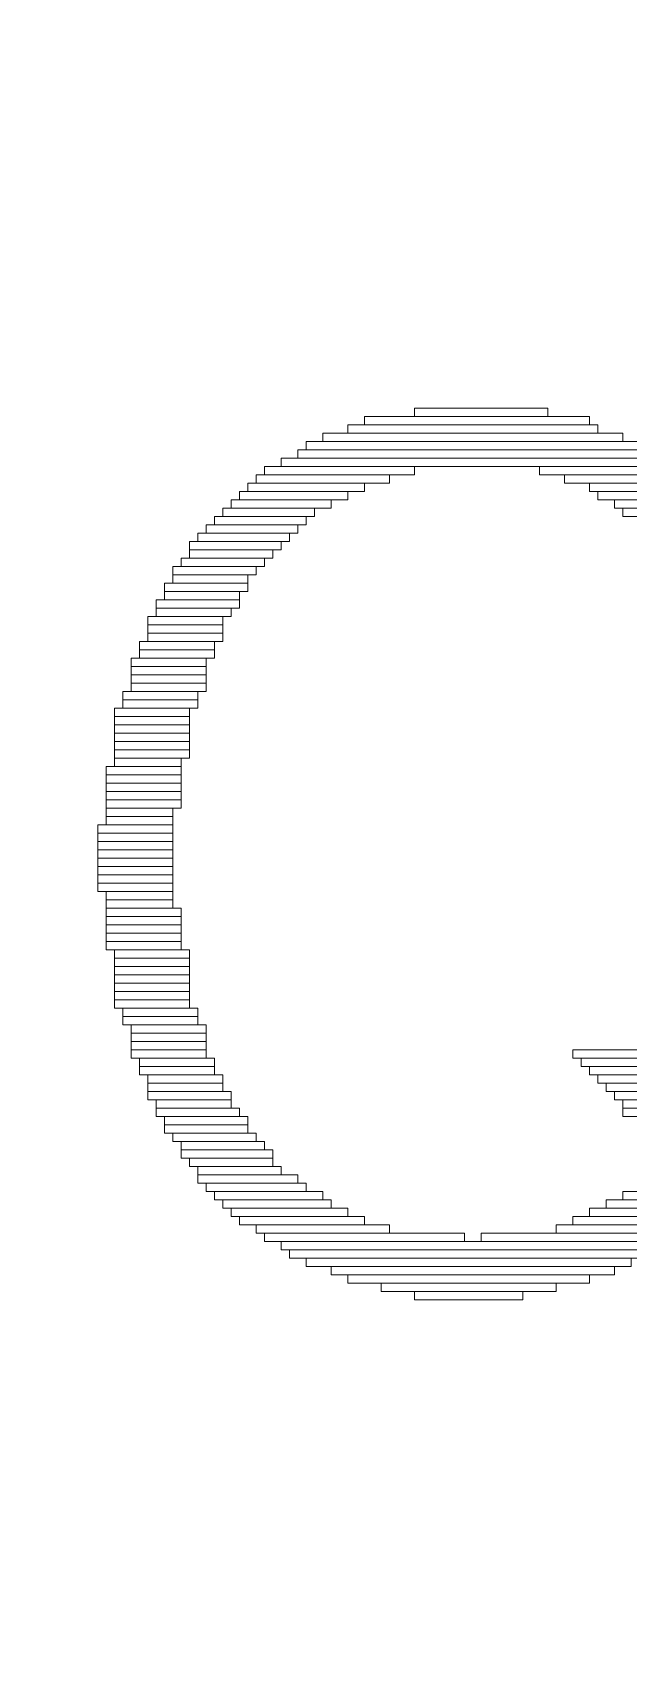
# Model space of a CAD drawing. Header units: millimetres. Extents: x -86 to 67, y -55 to 52.
# Drawn here: x -7.4 to -3.77, y -38.46 to -28.54 of the extents above; entities that cross this region are included whole.
import ezdxf

# ---------------------------------------------------------------- set-up
doc = ezdxf.new("R2010")
doc.units = ezdxf.units.MM
doc.header["$MEASUREMENT"] = 0
doc.layers.add('BG_OUTLINE', color=7, linetype='Continuous')
doc.layers.add('MA_PEN3', color=7, linetype='Continuous')

msp = doc.modelspace()

# ---------------------------------------------------------------- linework, layer by layer
at = {"layer": 'BG_OUTLINE', "color": 3, "lineweight": 9}
msp.add_open_spline([(-60.0926, 34.7331), (-60.0926, 34.7331), (63.7724, 34.7331), (63.7724, 34.7331), (63.7724, 34.7331), (64.585, 34.7336), (65.3646, 34.4113), (65.9396, 33.837), (65.9396, 33.837), (66.5146, 33.2627), (66.8379, 32.4797), (66.8384, 31.667), (66.8384, 31.667), (66.8384, 31.667), (66.8412, -52.28), (66.8412, -52.28), (66.8412, -52.28), (66.8412, -52.28), (66.8384, -52.1933), (66.8384, -52.1933), (66.8384, -52.1933), (66.8389, -53.006), (66.5166, -53.7856), (65.9424, -54.3606), (65.9424, -54.3606), (65.3681, -54.9356), (64.585, -55.2589), (63.7724, -55.2594), (63.7724, -55.2594), (63.7724, -55.2594), (-60.1869, -55.2594), (-60.1869, -55.2594), (-60.1869, -55.2594), (-60.1869, -55.2594), (-60.0853, -55.2518), (-60.0853, -55.2518), (-60.0853, -55.2518), (-60.8979, -55.2523), (-61.6775, -54.9299), (-62.2525, -54.3557), (-62.2525, -54.3557), (-62.8275, -53.7814), (-63.1508, -52.9984), (-63.1513, -52.1857), (-63.1513, -52.1857), (-63.1513, -52.1857), (-63.1587, 31.667), (-63.1587, 31.667), (-63.1587, 31.667), (-63.1592, 32.4797), (-62.8369, 33.2593), (-62.2626, 33.8343), (-62.2626, 33.8343), (-61.6883, 34.4093), (-60.9053, 34.7326), (-60.0926, 34.7331)], degree=3, knots=[0, 0, 0, 0, 0.071429, 0.071429, 0.071429, 0.071429, 0.142857, 0.142857, 0.142857, 0.142857, 0.214286, 0.214286, 0.214286, 0.214286, 0.285714, 0.285714, 0.285714, 0.285714, 0.357143, 0.357143, 0.357143, 0.357143, 0.428571, 0.428571, 0.428571, 0.428571, 0.5, 0.5, 0.5, 0.5, 0.571429, 0.571429, 0.571429, 0.571429, 0.642857, 0.642857, 0.642857, 0.642857, 0.714286, 0.714286, 0.714286, 0.714286, 0.785714, 0.785714, 0.785714, 0.785714, 0.857143, 0.857143, 0.857143, 0.857143, 0.928571, 0.928571, 0.928571, 0.928571, 1, 1, 1, 1], dxfattribs=at)
at = {"layer": 'MA_PEN3', "color": 5, "lineweight": 9}
for points in [[(-5.074, -30.8805), (-5.074, -30.8805), (-5.074, -30.8297), (-5.074, -30.8297), (-5.074, -30.8297), (-5.074, -30.8297), (-4.2612, -30.8297), (-4.2612, -30.8297), (-4.2612, -30.8297), (-4.2612, -30.8297), (-4.2612, -30.8805), (-4.2612, -30.8805), (-4.2612, -30.8805), (-4.2612, -30.8805), (-5.074, -30.8805), (-5.074, -30.8805)], [(-5.4804, -30.9821), (-5.4804, -30.9821), (-5.4804, -30.9313), (-5.4804, -30.9313), (-5.4804, -30.9313), (-5.4804, -30.9313), (-3.9564, -30.9313), (-3.9564, -30.9313), (-3.9564, -30.9313), (-3.9564, -30.9313), (-3.9564, -30.9821), (-3.9564, -30.9821), (-3.9564, -30.9821), (-3.9564, -30.9821), (-5.4804, -30.9821), (-5.4804, -30.9821)], [(-5.3788, -30.9313), (-5.3788, -30.9313), (-5.3788, -30.8805), (-5.3788, -30.8805), (-5.3788, -30.8805), (-5.3788, -30.8805), (-4.0072, -30.8805), (-4.0072, -30.8805), (-4.0072, -30.8805), (-4.0072, -30.8805), (-4.0072, -30.9313), (-4.0072, -30.9313), (-4.0072, -30.9313), (-4.0072, -30.9313), (-5.3788, -30.9313), (-5.3788, -30.9313)], [(-5.7344, -31.0837), (-5.7344, -31.0837), (-5.7344, -31.0329), (-5.7344, -31.0329), (-5.7344, -31.0329), (-5.7344, -31.0329), (-3.7024, -31.0329), (-3.7024, -31.0329), (-3.7024, -31.0329), (-3.7024, -31.0329), (-3.7024, -31.0837), (-3.7024, -31.0837), (-3.7024, -31.0837), (-3.7024, -31.0837), (-5.7344, -31.0837), (-5.7344, -31.0837)], [(-5.6328, -31.0329), (-5.6328, -31.0329), (-5.6328, -30.9821), (-5.6328, -30.9821), (-5.6328, -30.9821), (-5.6328, -30.9821), (-3.804, -30.9821), (-3.804, -30.9821), (-3.804, -30.9821), (-3.804, -30.9821), (-3.804, -31.0329), (-3.804, -31.0329), (-3.804, -31.0329), (-3.804, -31.0329), (-5.6328, -31.0329), (-5.6328, -31.0329)], [(-5.8868, -31.1853), (-5.8868, -31.1853), (-5.8868, -31.1345), (-5.8868, -31.1345), (-5.8868, -31.1345), (-5.8868, -31.1345), (-3.55, -31.1345), (-3.55, -31.1345), (-3.55, -31.1345), (-3.55, -31.1345), (-3.55, -31.1853), (-3.55, -31.1853), (-3.55, -31.1853), (-3.55, -31.1853), (-5.8868, -31.1853), (-5.8868, -31.1853)], [(-5.7852, -31.1345), (-5.7852, -31.1345), (-5.7852, -31.0837), (-5.7852, -31.0837), (-5.7852, -31.0837), (-5.7852, -31.0837), (-3.6008, -31.0837), (-3.6008, -31.0837), (-3.6008, -31.0837), (-3.6008, -31.0837), (-3.6008, -31.1345), (-3.6008, -31.1345), (-3.6008, -31.1345), (-3.6008, -31.1345), (-5.7852, -31.1345), (-5.7852, -31.1345)], [(-6.0392, -31.2869), (-6.0392, -31.2869), (-6.0392, -31.2361), (-6.0392, -31.2361), (-6.0392, -31.2361), (-6.0392, -31.2361), (-5.2264, -31.2361), (-5.2264, -31.2361), (-5.2264, -31.2361), (-5.2264, -31.2361), (-5.2264, -31.2869), (-5.2264, -31.2869), (-5.2264, -31.2869), (-5.2264, -31.2869), (-6.0392, -31.2869), (-6.0392, -31.2869)], [(-5.9884, -31.2361), (-5.9884, -31.2361), (-5.9884, -31.1853), (-5.9884, -31.1853), (-5.9884, -31.1853), (-5.9884, -31.1853), (-5.074, -31.1853), (-5.074, -31.1853), (-5.074, -31.1853), (-5.074, -31.1853), (-5.074, -31.2361), (-5.074, -31.2361), (-5.074, -31.2361), (-5.074, -31.2361), (-5.9884, -31.2361), (-5.9884, -31.2361)], [(-4.312, -31.2361), (-4.312, -31.2361), (-4.312, -31.1853), (-4.312, -31.1853), (-4.312, -31.1853), (-4.312, -31.1853), (-3.4484, -31.1853), (-3.4484, -31.1853), (-3.4484, -31.1853), (-3.4484, -31.1853), (-3.4484, -31.2361), (-3.4484, -31.2361), (-3.4484, -31.2361), (-3.4484, -31.2361), (-4.312, -31.2361), (-4.312, -31.2361)], [(-4.1596, -31.2869), (-4.1596, -31.2869), (-4.1596, -31.2361), (-4.1596, -31.2361), (-4.1596, -31.2361), (-4.1596, -31.2361), (-3.3976, -31.2361), (-3.3976, -31.2361), (-3.3976, -31.2361), (-3.3976, -31.2361), (-3.3976, -31.2869), (-3.3976, -31.2869), (-3.3976, -31.2869), (-3.3976, -31.2869), (-4.1596, -31.2869), (-4.1596, -31.2869)], [(-6.1408, -31.3885), (-6.1408, -31.3885), (-6.1408, -31.3377), (-6.1408, -31.3377), (-6.1408, -31.3377), (-6.1408, -31.3377), (-5.4804, -31.3377), (-5.4804, -31.3377), (-5.4804, -31.3377), (-5.4804, -31.3377), (-5.4804, -31.3885), (-5.4804, -31.3885), (-5.4804, -31.3885), (-5.4804, -31.3885), (-6.1408, -31.3885), (-6.1408, -31.3885)], [(-6.09, -31.3377), (-6.09, -31.3377), (-6.09, -31.2869), (-6.09, -31.2869), (-6.09, -31.2869), (-6.09, -31.2869), (-5.3788, -31.2869), (-5.3788, -31.2869), (-5.3788, -31.2869), (-5.3788, -31.2869), (-5.3788, -31.3377), (-5.3788, -31.3377), (-5.3788, -31.3377), (-5.3788, -31.3377), (-6.09, -31.3377), (-6.09, -31.3377)], [(-4.0072, -31.3377), (-4.0072, -31.3377), (-4.0072, -31.2869), (-4.0072, -31.2869), (-4.0072, -31.2869), (-4.0072, -31.2869), (-3.296, -31.2869), (-3.296, -31.2869), (-3.296, -31.2869), (-3.296, -31.2869), (-3.296, -31.3377), (-3.296, -31.3377), (-3.296, -31.3377), (-3.296, -31.3377), (-4.0072, -31.3377), (-4.0072, -31.3377)], [(-3.9564, -31.3885), (-3.9564, -31.3885), (-3.9564, -31.3377), (-3.9564, -31.3377), (-3.9564, -31.3377), (-3.9564, -31.3377), (-3.2452, -31.3377), (-3.2452, -31.3377), (-3.2452, -31.3377), (-3.2452, -31.3377), (-3.2452, -31.3885), (-3.2452, -31.3885), (-3.2452, -31.3885), (-3.2452, -31.3885), (-3.9564, -31.3885), (-3.9564, -31.3885)], [(-6.2424, -31.4901), (-6.2424, -31.4901), (-6.2424, -31.4393), (-6.2424, -31.4393), (-6.2424, -31.4393), (-6.2424, -31.4393), (-5.6836, -31.4393), (-5.6836, -31.4393), (-5.6836, -31.4393), (-5.6836, -31.4393), (-5.6836, -31.4901), (-5.6836, -31.4901), (-5.6836, -31.4901), (-5.6836, -31.4901), (-6.2424, -31.4901), (-6.2424, -31.4901)], [(-6.1916, -31.4393), (-6.1916, -31.4393), (-6.1916, -31.3885), (-6.1916, -31.3885), (-6.1916, -31.3885), (-6.1916, -31.3885), (-5.582, -31.3885), (-5.582, -31.3885), (-5.582, -31.3885), (-5.582, -31.3885), (-5.582, -31.4393), (-5.582, -31.4393), (-5.582, -31.4393), (-5.582, -31.4393), (-6.1916, -31.4393), (-6.1916, -31.4393)], [(-3.8548, -31.4393), (-3.8548, -31.4393), (-3.8548, -31.3885), (-3.8548, -31.3885), (-3.8548, -31.3885), (-3.8548, -31.3885), (-3.1944, -31.3885), (-3.1944, -31.3885), (-3.1944, -31.3885), (-3.1944, -31.3885), (-3.1944, -31.4393), (-3.1944, -31.4393), (-3.1944, -31.4393), (-3.1944, -31.4393), (-3.8548, -31.4393), (-3.8548, -31.4393)], [(-3.804, -31.4901), (-3.804, -31.4901), (-3.804, -31.4393), (-3.804, -31.4393), (-3.804, -31.4393), (-3.804, -31.4393), (-3.1436, -31.4393), (-3.1436, -31.4393), (-3.1436, -31.4393), (-3.1436, -31.4393), (-3.1436, -31.4901), (-3.1436, -31.4901), (-3.1436, -31.4901), (-3.1436, -31.4901), (-3.804, -31.4901), (-3.804, -31.4901)], [(-6.344, -31.5917), (-6.344, -31.5917), (-6.344, -31.5409), (-6.344, -31.5409), (-6.344, -31.5409), (-6.344, -31.5409), (-5.7852, -31.5409), (-5.7852, -31.5409), (-5.7852, -31.5409), (-5.7852, -31.5409), (-5.7852, -31.5917), (-5.7852, -31.5917), (-5.7852, -31.5917), (-5.7852, -31.5917), (-6.344, -31.5917), (-6.344, -31.5917)], [(-6.2932, -31.5409), (-6.2932, -31.5409), (-6.2932, -31.4901), (-6.2932, -31.4901), (-6.2932, -31.4901), (-6.2932, -31.4901), (-5.7344, -31.4901), (-5.7344, -31.4901), (-5.7344, -31.4901), (-5.7344, -31.4901), (-5.7344, -31.5409), (-5.7344, -31.5409), (-5.7344, -31.5409), (-5.7344, -31.5409), (-6.2932, -31.5409), (-6.2932, -31.5409)], [(-6.4456, -31.6933), (-6.4456, -31.6933), (-6.4456, -31.6425), (-6.4456, -31.6425), (-6.4456, -31.6425), (-6.4456, -31.6425), (-5.8868, -31.6425), (-5.8868, -31.6425), (-5.8868, -31.6425), (-5.8868, -31.6425), (-5.8868, -31.6933), (-5.8868, -31.6933), (-5.8868, -31.6933), (-5.8868, -31.6933), (-6.4456, -31.6933), (-6.4456, -31.6933)], [(-6.3948, -31.6425), (-6.3948, -31.6425), (-6.3948, -31.5917), (-6.3948, -31.5917), (-6.3948, -31.5917), (-6.3948, -31.5917), (-5.836, -31.5917), (-5.836, -31.5917), (-5.836, -31.5917), (-5.836, -31.5917), (-5.836, -31.6425), (-5.836, -31.6425), (-5.836, -31.6425), (-5.836, -31.6425), (-6.3948, -31.6425), (-6.3948, -31.6425)], [(-6.4964, -31.7949), (-6.4964, -31.7949), (-6.4964, -31.7441), (-6.4964, -31.7441), (-6.4964, -31.7441), (-6.4964, -31.7441), (-5.9884, -31.7441), (-5.9884, -31.7441), (-5.9884, -31.7441), (-5.9884, -31.7441), (-5.9884, -31.7949), (-5.9884, -31.7949), (-5.9884, -31.7949), (-5.9884, -31.7949), (-6.4964, -31.7949), (-6.4964, -31.7949)], [(-6.4456, -31.7441), (-6.4456, -31.7441), (-6.4456, -31.6933), (-6.4456, -31.6933), (-6.4456, -31.6933), (-6.4456, -31.6933), (-5.9376, -31.6933), (-5.9376, -31.6933), (-5.9376, -31.6933), (-5.9376, -31.6933), (-5.9376, -31.7441), (-5.9376, -31.7441), (-5.9376, -31.7441), (-5.9376, -31.7441), (-6.4456, -31.7441), (-6.4456, -31.7441)], [(-6.5472, -31.8457), (-6.5472, -31.8457), (-6.5472, -31.7949), (-6.5472, -31.7949), (-6.5472, -31.7949), (-6.5472, -31.7949), (-6.0392, -31.7949), (-6.0392, -31.7949), (-6.0392, -31.7949), (-6.0392, -31.7949), (-6.0392, -31.8457), (-6.0392, -31.8457), (-6.0392, -31.8457), (-6.0392, -31.8457), (-6.5472, -31.8457), (-6.5472, -31.8457)], [(-6.5472, -31.8965), (-6.5472, -31.8965), (-6.5472, -31.8457), (-6.5472, -31.8457), (-6.5472, -31.8457), (-6.5472, -31.8457), (-6.09, -31.8457), (-6.09, -31.8457), (-6.09, -31.8457), (-6.09, -31.8457), (-6.09, -31.8965), (-6.09, -31.8965), (-6.09, -31.8965), (-6.09, -31.8965), (-6.5472, -31.8965), (-6.5472, -31.8965)], [(-6.598, -31.9473), (-6.598, -31.9473), (-6.598, -31.8965), (-6.598, -31.8965), (-6.598, -31.8965), (-6.598, -31.8965), (-6.09, -31.8965), (-6.09, -31.8965), (-6.09, -31.8965), (-6.09, -31.8965), (-6.09, -31.9473), (-6.09, -31.9473), (-6.09, -31.9473), (-6.09, -31.9473), (-6.598, -31.9473), (-6.598, -31.9473)], [(-6.598, -31.9981), (-6.598, -31.9981), (-6.598, -31.9473), (-6.598, -31.9473), (-6.598, -31.9473), (-6.598, -31.9473), (-6.1408, -31.9473), (-6.1408, -31.9473), (-6.1408, -31.9473), (-6.1408, -31.9473), (-6.1408, -31.9981), (-6.1408, -31.9981), (-6.1408, -31.9981), (-6.1408, -31.9981), (-6.598, -31.9981), (-6.598, -31.9981)], [(-6.6488, -32.0489), (-6.6488, -32.0489), (-6.6488, -31.9981), (-6.6488, -31.9981), (-6.6488, -31.9981), (-6.6488, -31.9981), (-6.1408, -31.9981), (-6.1408, -31.9981), (-6.1408, -31.9981), (-6.1408, -31.9981), (-6.1408, -32.0489), (-6.1408, -32.0489), (-6.1408, -32.0489), (-6.1408, -32.0489), (-6.6488, -32.0489), (-6.6488, -32.0489)], [(-6.6488, -32.0997), (-6.6488, -32.0997), (-6.6488, -32.0489), (-6.6488, -32.0489), (-6.6488, -32.0489), (-6.6488, -32.0489), (-6.1916, -32.0489), (-6.1916, -32.0489), (-6.1916, -32.0489), (-6.1916, -32.0489), (-6.1916, -32.0997), (-6.1916, -32.0997), (-6.1916, -32.0997), (-6.1916, -32.0997), (-6.6488, -32.0997), (-6.6488, -32.0997)], [(-6.6996, -32.1505), (-6.6996, -32.1505), (-6.6996, -32.0997), (-6.6996, -32.0997), (-6.6996, -32.0997), (-6.6996, -32.0997), (-6.2424, -32.0997), (-6.2424, -32.0997), (-6.2424, -32.0997), (-6.2424, -32.0997), (-6.2424, -32.1505), (-6.2424, -32.1505), (-6.2424, -32.1505), (-6.2424, -32.1505), (-6.6996, -32.1505), (-6.6996, -32.1505)], [(-6.6996, -32.2013), (-6.6996, -32.2013), (-6.6996, -32.1505), (-6.6996, -32.1505), (-6.6996, -32.1505), (-6.6996, -32.1505), (-6.2424, -32.1505), (-6.2424, -32.1505), (-6.2424, -32.1505), (-6.2424, -32.1505), (-6.2424, -32.2013), (-6.2424, -32.2013), (-6.2424, -32.2013), (-6.2424, -32.2013), (-6.6996, -32.2013), (-6.6996, -32.2013)], [(-6.7504, -32.3029), (-6.7504, -32.3029), (-6.7504, -32.2521), (-6.7504, -32.2521), (-6.7504, -32.2521), (-6.7504, -32.2521), (-6.2932, -32.2521), (-6.2932, -32.2521), (-6.2932, -32.2521), (-6.2932, -32.2521), (-6.2932, -32.3029), (-6.2932, -32.3029), (-6.2932, -32.3029), (-6.2932, -32.3029), (-6.7504, -32.3029), (-6.7504, -32.3029)], [(-6.6996, -32.2521), (-6.6996, -32.2521), (-6.6996, -32.2013), (-6.6996, -32.2013), (-6.6996, -32.2013), (-6.6996, -32.2013), (-6.2424, -32.2013), (-6.2424, -32.2013), (-6.2424, -32.2013), (-6.2424, -32.2013), (-6.2424, -32.2521), (-6.2424, -32.2521), (-6.2424, -32.2521), (-6.2424, -32.2521), (-6.6996, -32.2521), (-6.6996, -32.2521)], [(-6.8012, -32.4045), (-6.8012, -32.4045), (-6.8012, -32.3537), (-6.8012, -32.3537), (-6.8012, -32.3537), (-6.8012, -32.3537), (-6.344, -32.3537), (-6.344, -32.3537), (-6.344, -32.3537), (-6.344, -32.3537), (-6.344, -32.4045), (-6.344, -32.4045), (-6.344, -32.4045), (-6.344, -32.4045), (-6.8012, -32.4045), (-6.8012, -32.4045)], [(-6.7504, -32.3537), (-6.7504, -32.3537), (-6.7504, -32.3029), (-6.7504, -32.3029), (-6.7504, -32.3029), (-6.7504, -32.3029), (-6.2932, -32.3029), (-6.2932, -32.3029), (-6.2932, -32.3029), (-6.2932, -32.3029), (-6.2932, -32.3537), (-6.2932, -32.3537), (-6.2932, -32.3537), (-6.2932, -32.3537), (-6.7504, -32.3537), (-6.7504, -32.3537)], [(-6.8012, -32.4553), (-6.8012, -32.4553), (-6.8012, -32.4045), (-6.8012, -32.4045), (-6.8012, -32.4045), (-6.8012, -32.4045), (-6.344, -32.4045), (-6.344, -32.4045), (-6.344, -32.4045), (-6.344, -32.4045), (-6.344, -32.4553), (-6.344, -32.4553), (-6.344, -32.4553), (-6.344, -32.4553), (-6.8012, -32.4553), (-6.8012, -32.4553)], [(-6.8012, -32.5061), (-6.8012, -32.5061), (-6.8012, -32.4553), (-6.8012, -32.4553), (-6.8012, -32.4553), (-6.8012, -32.4553), (-6.344, -32.4553), (-6.344, -32.4553), (-6.344, -32.4553), (-6.344, -32.4553), (-6.344, -32.5061), (-6.344, -32.5061), (-6.344, -32.5061), (-6.344, -32.5061), (-6.8012, -32.5061), (-6.8012, -32.5061)], [(-6.8012, -32.5569), (-6.8012, -32.5569), (-6.8012, -32.5061), (-6.8012, -32.5061), (-6.8012, -32.5061), (-6.8012, -32.5061), (-6.344, -32.5061), (-6.344, -32.5061), (-6.344, -32.5061), (-6.344, -32.5061), (-6.344, -32.5569), (-6.344, -32.5569), (-6.344, -32.5569), (-6.344, -32.5569), (-6.8012, -32.5569), (-6.8012, -32.5569)], [(-6.852, -32.6077), (-6.852, -32.6077), (-6.852, -32.5569), (-6.852, -32.5569), (-6.852, -32.5569), (-6.852, -32.5569), (-6.3948, -32.5569), (-6.3948, -32.5569), (-6.3948, -32.5569), (-6.3948, -32.5569), (-6.3948, -32.6077), (-6.3948, -32.6077), (-6.3948, -32.6077), (-6.3948, -32.6077), (-6.852, -32.6077), (-6.852, -32.6077)], [(-6.852, -32.6585), (-6.852, -32.6585), (-6.852, -32.6077), (-6.852, -32.6077), (-6.852, -32.6077), (-6.852, -32.6077), (-6.3948, -32.6077), (-6.3948, -32.6077), (-6.3948, -32.6077), (-6.3948, -32.6077), (-6.3948, -32.6585), (-6.3948, -32.6585), (-6.3948, -32.6585), (-6.3948, -32.6585), (-6.852, -32.6585), (-6.852, -32.6585)], [(-6.9028, -32.7093), (-6.9028, -32.7093), (-6.9028, -32.6585), (-6.9028, -32.6585), (-6.9028, -32.6585), (-6.9028, -32.6585), (-6.4456, -32.6585), (-6.4456, -32.6585), (-6.4456, -32.6585), (-6.4456, -32.6585), (-6.4456, -32.7093), (-6.4456, -32.7093), (-6.4456, -32.7093), (-6.4456, -32.7093), (-6.9028, -32.7093), (-6.9028, -32.7093)], [(-6.9028, -32.7601), (-6.9028, -32.7601), (-6.9028, -32.7093), (-6.9028, -32.7093), (-6.9028, -32.7093), (-6.9028, -32.7093), (-6.4456, -32.7093), (-6.4456, -32.7093), (-6.4456, -32.7093), (-6.4456, -32.7093), (-6.4456, -32.7601), (-6.4456, -32.7601), (-6.4456, -32.7601), (-6.4456, -32.7601), (-6.9028, -32.7601), (-6.9028, -32.7601)], [(-6.9028, -32.8109), (-6.9028, -32.8109), (-6.9028, -32.7601), (-6.9028, -32.7601), (-6.9028, -32.7601), (-6.9028, -32.7601), (-6.4456, -32.7601), (-6.4456, -32.7601), (-6.4456, -32.7601), (-6.4456, -32.7601), (-6.4456, -32.8109), (-6.4456, -32.8109), (-6.4456, -32.8109), (-6.4456, -32.8109), (-6.9028, -32.8109), (-6.9028, -32.8109)], [(-6.9028, -32.8617), (-6.9028, -32.8617), (-6.9028, -32.8109), (-6.9028, -32.8109), (-6.9028, -32.8109), (-6.9028, -32.8109), (-6.4456, -32.8109), (-6.4456, -32.8109), (-6.4456, -32.8109), (-6.4456, -32.8109), (-6.4456, -32.8617), (-6.4456, -32.8617), (-6.4456, -32.8617), (-6.4456, -32.8617), (-6.9028, -32.8617), (-6.9028, -32.8617)], [(-6.9028, -32.9125), (-6.9028, -32.9125), (-6.9028, -32.8617), (-6.9028, -32.8617), (-6.9028, -32.8617), (-6.9028, -32.8617), (-6.4456, -32.8617), (-6.4456, -32.8617), (-6.4456, -32.8617), (-6.4456, -32.8617), (-6.4456, -32.9125), (-6.4456, -32.9125), (-6.4456, -32.9125), (-6.4456, -32.9125), (-6.9028, -32.9125), (-6.9028, -32.9125)], [(-6.9028, -32.9633), (-6.9028, -32.9633), (-6.9028, -32.9125), (-6.9028, -32.9125), (-6.9028, -32.9125), (-6.9028, -32.9125), (-6.4456, -32.9125), (-6.4456, -32.9125), (-6.4456, -32.9125), (-6.4456, -32.9125), (-6.4456, -32.9633), (-6.4456, -32.9633), (-6.4456, -32.9633), (-6.4456, -32.9633), (-6.9028, -32.9633), (-6.9028, -32.9633)], [(-6.9536, -33.0649), (-6.9536, -33.0649), (-6.9536, -33.0141), (-6.9536, -33.0141), (-6.9536, -33.0141), (-6.9536, -33.0141), (-6.4964, -33.0141), (-6.4964, -33.0141), (-6.4964, -33.0141), (-6.4964, -33.0141), (-6.4964, -33.0649), (-6.4964, -33.0649), (-6.4964, -33.0649), (-6.4964, -33.0649), (-6.9536, -33.0649), (-6.9536, -33.0649)], [(-6.9028, -33.0141), (-6.9028, -33.0141), (-6.9028, -32.9633), (-6.9028, -32.9633), (-6.9028, -32.9633), (-6.9028, -32.9633), (-6.4964, -32.9633), (-6.4964, -32.9633), (-6.4964, -32.9633), (-6.4964, -32.9633), (-6.4964, -33.0141), (-6.4964, -33.0141), (-6.4964, -33.0141), (-6.4964, -33.0141), (-6.9028, -33.0141), (-6.9028, -33.0141)], [(-6.9536, -33.1157), (-6.9536, -33.1157), (-6.9536, -33.0649), (-6.9536, -33.0649), (-6.9536, -33.0649), (-6.9536, -33.0649), (-6.4964, -33.0649), (-6.4964, -33.0649), (-6.4964, -33.0649), (-6.4964, -33.0649), (-6.4964, -33.1157), (-6.4964, -33.1157), (-6.4964, -33.1157), (-6.4964, -33.1157), (-6.9536, -33.1157), (-6.9536, -33.1157)], [(-6.9536, -33.1665), (-6.9536, -33.1665), (-6.9536, -33.1157), (-6.9536, -33.1157), (-6.9536, -33.1157), (-6.9536, -33.1157), (-6.4964, -33.1157), (-6.4964, -33.1157), (-6.4964, -33.1157), (-6.4964, -33.1157), (-6.4964, -33.1665), (-6.4964, -33.1665), (-6.4964, -33.1665), (-6.4964, -33.1665), (-6.9536, -33.1665), (-6.9536, -33.1665)], [(-6.9536, -33.2173), (-6.9536, -33.2173), (-6.9536, -33.1665), (-6.9536, -33.1665), (-6.9536, -33.1665), (-6.9536, -33.1665), (-6.4964, -33.1665), (-6.4964, -33.1665), (-6.4964, -33.1665), (-6.4964, -33.1665), (-6.4964, -33.2173), (-6.4964, -33.2173), (-6.4964, -33.2173), (-6.4964, -33.2173), (-6.9536, -33.2173), (-6.9536, -33.2173)], [(-6.9536, -33.2681), (-6.9536, -33.2681), (-6.9536, -33.2173), (-6.9536, -33.2173), (-6.9536, -33.2173), (-6.9536, -33.2173), (-6.4964, -33.2173), (-6.4964, -33.2173), (-6.4964, -33.2173), (-6.4964, -33.2173), (-6.4964, -33.2681), (-6.4964, -33.2681), (-6.4964, -33.2681), (-6.4964, -33.2681), (-6.9536, -33.2681), (-6.9536, -33.2681)], [(-6.9536, -33.3189), (-6.9536, -33.3189), (-6.9536, -33.2681), (-6.9536, -33.2681), (-6.9536, -33.2681), (-6.9536, -33.2681), (-6.5472, -33.2681), (-6.5472, -33.2681), (-6.5472, -33.2681), (-6.5472, -33.2681), (-6.5472, -33.3189), (-6.5472, -33.3189), (-6.5472, -33.3189), (-6.5472, -33.3189), (-6.9536, -33.3189), (-6.9536, -33.3189)], [(-6.9536, -33.3697), (-6.9536, -33.3697), (-6.9536, -33.3189), (-6.9536, -33.3189), (-6.9536, -33.3189), (-6.9536, -33.3189), (-6.5472, -33.3189), (-6.5472, -33.3189), (-6.5472, -33.3189), (-6.5472, -33.3189), (-6.5472, -33.3697), (-6.5472, -33.3697), (-6.5472, -33.3697), (-6.5472, -33.3697), (-6.9536, -33.3697), (-6.9536, -33.3697)], [(-7.0044, -33.4205), (-7.0044, -33.4205), (-7.0044, -33.3697), (-7.0044, -33.3697), (-7.0044, -33.3697), (-7.0044, -33.3697), (-6.5472, -33.3697), (-6.5472, -33.3697), (-6.5472, -33.3697), (-6.5472, -33.3697), (-6.5472, -33.4205), (-6.5472, -33.4205), (-6.5472, -33.4205), (-6.5472, -33.4205), (-7.0044, -33.4205), (-7.0044, -33.4205)], [(-7.0044, -33.4713), (-7.0044, -33.4713), (-7.0044, -33.4205), (-7.0044, -33.4205), (-7.0044, -33.4205), (-7.0044, -33.4205), (-6.5472, -33.4205), (-6.5472, -33.4205), (-6.5472, -33.4205), (-6.5472, -33.4205), (-6.5472, -33.4713), (-6.5472, -33.4713), (-6.5472, -33.4713), (-6.5472, -33.4713), (-7.0044, -33.4713), (-7.0044, -33.4713)], [(-7.0044, -33.5221), (-7.0044, -33.5221), (-7.0044, -33.4713), (-7.0044, -33.4713), (-7.0044, -33.4713), (-7.0044, -33.4713), (-6.5472, -33.4713), (-6.5472, -33.4713), (-6.5472, -33.4713), (-6.5472, -33.4713), (-6.5472, -33.5221), (-6.5472, -33.5221), (-6.5472, -33.5221), (-6.5472, -33.5221), (-7.0044, -33.5221), (-7.0044, -33.5221)], [(-7.0044, -33.5729), (-7.0044, -33.5729), (-7.0044, -33.5221), (-7.0044, -33.5221), (-7.0044, -33.5221), (-7.0044, -33.5221), (-6.5472, -33.5221), (-6.5472, -33.5221), (-6.5472, -33.5221), (-6.5472, -33.5221), (-6.5472, -33.5729), (-6.5472, -33.5729), (-6.5472, -33.5729), (-6.5472, -33.5729), (-7.0044, -33.5729), (-7.0044, -33.5729)], [(-7.0044, -33.6237), (-7.0044, -33.6237), (-7.0044, -33.5729), (-7.0044, -33.5729), (-7.0044, -33.5729), (-7.0044, -33.5729), (-6.5472, -33.5729), (-6.5472, -33.5729), (-6.5472, -33.5729), (-6.5472, -33.5729), (-6.5472, -33.6237), (-6.5472, -33.6237), (-6.5472, -33.6237), (-6.5472, -33.6237), (-7.0044, -33.6237), (-7.0044, -33.6237)], [(-7.0044, -33.6745), (-7.0044, -33.6745), (-7.0044, -33.6237), (-7.0044, -33.6237), (-7.0044, -33.6237), (-7.0044, -33.6237), (-6.5472, -33.6237), (-6.5472, -33.6237), (-6.5472, -33.6237), (-6.5472, -33.6237), (-6.5472, -33.6745), (-6.5472, -33.6745), (-6.5472, -33.6745), (-6.5472, -33.6745), (-7.0044, -33.6745), (-7.0044, -33.6745)], [(-7.0044, -33.7253), (-7.0044, -33.7253), (-7.0044, -33.6745), (-7.0044, -33.6745), (-7.0044, -33.6745), (-7.0044, -33.6745), (-6.5472, -33.6745), (-6.5472, -33.6745), (-6.5472, -33.6745), (-6.5472, -33.6745), (-6.5472, -33.7253), (-6.5472, -33.7253), (-6.5472, -33.7253), (-6.5472, -33.7253), (-7.0044, -33.7253), (-7.0044, -33.7253)], [(-7.0044, -33.7761), (-7.0044, -33.7761), (-7.0044, -33.7253), (-7.0044, -33.7253), (-7.0044, -33.7253), (-7.0044, -33.7253), (-6.5472, -33.7253), (-6.5472, -33.7253), (-6.5472, -33.7253), (-6.5472, -33.7253), (-6.5472, -33.7761), (-6.5472, -33.7761), (-6.5472, -33.7761), (-6.5472, -33.7761), (-7.0044, -33.7761), (-7.0044, -33.7761)], [(-6.9536, -33.8269), (-6.9536, -33.8269), (-6.9536, -33.7761), (-6.9536, -33.7761), (-6.9536, -33.7761), (-6.9536, -33.7761), (-6.5472, -33.7761), (-6.5472, -33.7761), (-6.5472, -33.7761), (-6.5472, -33.7761), (-6.5472, -33.8269), (-6.5472, -33.8269), (-6.5472, -33.8269), (-6.5472, -33.8269), (-6.9536, -33.8269), (-6.9536, -33.8269)], [(-6.9536, -33.8777), (-6.9536, -33.8777), (-6.9536, -33.8269), (-6.9536, -33.8269), (-6.9536, -33.8269), (-6.9536, -33.8269), (-6.5472, -33.8269), (-6.5472, -33.8269), (-6.5472, -33.8269), (-6.5472, -33.8269), (-6.5472, -33.8777), (-6.5472, -33.8777), (-6.5472, -33.8777), (-6.5472, -33.8777), (-6.9536, -33.8777), (-6.9536, -33.8777)], [(-6.9536, -33.9285), (-6.9536, -33.9285), (-6.9536, -33.8777), (-6.9536, -33.8777), (-6.9536, -33.8777), (-6.9536, -33.8777), (-6.4964, -33.8777), (-6.4964, -33.8777), (-6.4964, -33.8777), (-6.4964, -33.8777), (-6.4964, -33.9285), (-6.4964, -33.9285), (-6.4964, -33.9285), (-6.4964, -33.9285), (-6.9536, -33.9285), (-6.9536, -33.9285)], [(-6.9536, -33.9793), (-6.9536, -33.9793), (-6.9536, -33.9285), (-6.9536, -33.9285), (-6.9536, -33.9285), (-6.9536, -33.9285), (-6.4964, -33.9285), (-6.4964, -33.9285), (-6.4964, -33.9285), (-6.4964, -33.9285), (-6.4964, -33.9793), (-6.4964, -33.9793), (-6.4964, -33.9793), (-6.4964, -33.9793), (-6.9536, -33.9793), (-6.9536, -33.9793)], [(-6.9536, -34.0301), (-6.9536, -34.0301), (-6.9536, -33.9793), (-6.9536, -33.9793), (-6.9536, -33.9793), (-6.9536, -33.9793), (-6.4964, -33.9793), (-6.4964, -33.9793), (-6.4964, -33.9793), (-6.4964, -33.9793), (-6.4964, -34.0301), (-6.4964, -34.0301), (-6.4964, -34.0301), (-6.4964, -34.0301), (-6.9536, -34.0301), (-6.9536, -34.0301)], [(-6.9536, -34.0809), (-6.9536, -34.0809), (-6.9536, -34.0301), (-6.9536, -34.0301), (-6.9536, -34.0301), (-6.9536, -34.0301), (-6.4964, -34.0301), (-6.4964, -34.0301), (-6.4964, -34.0301), (-6.4964, -34.0301), (-6.4964, -34.0809), (-6.4964, -34.0809), (-6.4964, -34.0809), (-6.4964, -34.0809), (-6.9536, -34.0809), (-6.9536, -34.0809)], [(-6.9536, -34.1317), (-6.9536, -34.1317), (-6.9536, -34.0809), (-6.9536, -34.0809), (-6.9536, -34.0809), (-6.9536, -34.0809), (-6.4964, -34.0809), (-6.4964, -34.0809), (-6.4964, -34.0809), (-6.4964, -34.0809), (-6.4964, -34.1317), (-6.4964, -34.1317), (-6.4964, -34.1317), (-6.4964, -34.1317), (-6.9536, -34.1317), (-6.9536, -34.1317)], [(-6.9028, -34.1825), (-6.9028, -34.1825), (-6.9028, -34.1317), (-6.9028, -34.1317), (-6.9028, -34.1317), (-6.9028, -34.1317), (-6.4456, -34.1317), (-6.4456, -34.1317), (-6.4456, -34.1317), (-6.4456, -34.1317), (-6.4456, -34.1825), (-6.4456, -34.1825), (-6.4456, -34.1825), (-6.4456, -34.1825), (-6.9028, -34.1825), (-6.9028, -34.1825)], [(-6.9028, -34.2333), (-6.9028, -34.2333), (-6.9028, -34.1825), (-6.9028, -34.1825), (-6.9028, -34.1825), (-6.9028, -34.1825), (-6.4456, -34.1825), (-6.4456, -34.1825), (-6.4456, -34.1825), (-6.4456, -34.1825), (-6.4456, -34.2333), (-6.4456, -34.2333), (-6.4456, -34.2333), (-6.4456, -34.2333), (-6.9028, -34.2333), (-6.9028, -34.2333)], [(-6.9028, -34.2841), (-6.9028, -34.2841), (-6.9028, -34.2333), (-6.9028, -34.2333), (-6.9028, -34.2333), (-6.9028, -34.2333), (-6.4456, -34.2333), (-6.4456, -34.2333), (-6.4456, -34.2333), (-6.4456, -34.2333), (-6.4456, -34.2841), (-6.4456, -34.2841), (-6.4456, -34.2841), (-6.4456, -34.2841), (-6.9028, -34.2841), (-6.9028, -34.2841)], [(-6.9028, -34.3349), (-6.9028, -34.3349), (-6.9028, -34.2841), (-6.9028, -34.2841), (-6.9028, -34.2841), (-6.9028, -34.2841), (-6.4456, -34.2841), (-6.4456, -34.2841), (-6.4456, -34.2841), (-6.4456, -34.2841), (-6.4456, -34.3349), (-6.4456, -34.3349), (-6.4456, -34.3349), (-6.4456, -34.3349), (-6.9028, -34.3349), (-6.9028, -34.3349)], [(-6.9028, -34.3857), (-6.9028, -34.3857), (-6.9028, -34.3349), (-6.9028, -34.3349), (-6.9028, -34.3349), (-6.9028, -34.3349), (-6.4456, -34.3349), (-6.4456, -34.3349), (-6.4456, -34.3349), (-6.4456, -34.3349), (-6.4456, -34.3857), (-6.4456, -34.3857), (-6.4456, -34.3857), (-6.4456, -34.3857), (-6.9028, -34.3857), (-6.9028, -34.3857)], [(-6.9028, -34.4365), (-6.9028, -34.4365), (-6.9028, -34.3857), (-6.9028, -34.3857), (-6.9028, -34.3857), (-6.9028, -34.3857), (-6.4456, -34.3857), (-6.4456, -34.3857), (-6.4456, -34.3857), (-6.4456, -34.3857), (-6.4456, -34.4365), (-6.4456, -34.4365), (-6.4456, -34.4365), (-6.4456, -34.4365), (-6.9028, -34.4365), (-6.9028, -34.4365)], [(-6.9028, -34.4873), (-6.9028, -34.4873), (-6.9028, -34.4365), (-6.9028, -34.4365), (-6.9028, -34.4365), (-6.9028, -34.4365), (-6.4456, -34.4365), (-6.4456, -34.4365), (-6.4456, -34.4365), (-6.4456, -34.4365), (-6.4456, -34.4873), (-6.4456, -34.4873), (-6.4456, -34.4873), (-6.4456, -34.4873), (-6.9028, -34.4873), (-6.9028, -34.4873)], [(-6.852, -34.5381), (-6.852, -34.5381), (-6.852, -34.4873), (-6.852, -34.4873), (-6.852, -34.4873), (-6.852, -34.4873), (-6.3948, -34.4873), (-6.3948, -34.4873), (-6.3948, -34.4873), (-6.3948, -34.4873), (-6.3948, -34.5381), (-6.3948, -34.5381), (-6.3948, -34.5381), (-6.3948, -34.5381), (-6.852, -34.5381), (-6.852, -34.5381)], [(-6.852, -34.5889), (-6.852, -34.5889), (-6.852, -34.5381), (-6.852, -34.5381), (-6.852, -34.5381), (-6.852, -34.5381), (-6.3948, -34.5381), (-6.3948, -34.5381), (-6.3948, -34.5381), (-6.3948, -34.5381), (-6.3948, -34.5889), (-6.3948, -34.5889), (-6.3948, -34.5889), (-6.3948, -34.5889), (-6.852, -34.5889), (-6.852, -34.5889)], [(-6.8012, -34.6397), (-6.8012, -34.6397), (-6.8012, -34.5889), (-6.8012, -34.5889), (-6.8012, -34.5889), (-6.8012, -34.5889), (-6.344, -34.5889), (-6.344, -34.5889), (-6.344, -34.5889), (-6.344, -34.5889), (-6.344, -34.6397), (-6.344, -34.6397), (-6.344, -34.6397), (-6.344, -34.6397), (-6.8012, -34.6397), (-6.8012, -34.6397)], [(-6.8012, -34.6905), (-6.8012, -34.6905), (-6.8012, -34.6397), (-6.8012, -34.6397), (-6.8012, -34.6397), (-6.8012, -34.6397), (-6.344, -34.6397), (-6.344, -34.6397), (-6.344, -34.6397), (-6.344, -34.6397), (-6.344, -34.6905), (-6.344, -34.6905), (-6.344, -34.6905), (-6.344, -34.6905), (-6.8012, -34.6905), (-6.8012, -34.6905)], [(-6.8012, -34.7413), (-6.8012, -34.7413), (-6.8012, -34.6905), (-6.8012, -34.6905), (-6.8012, -34.6905), (-6.8012, -34.6905), (-6.344, -34.6905), (-6.344, -34.6905), (-6.344, -34.6905), (-6.344, -34.6905), (-6.344, -34.7413), (-6.344, -34.7413), (-6.344, -34.7413), (-6.344, -34.7413), (-6.8012, -34.7413), (-6.8012, -34.7413)], [(-6.8012, -34.7921), (-6.8012, -34.7921), (-6.8012, -34.7413), (-6.8012, -34.7413), (-6.8012, -34.7413), (-6.8012, -34.7413), (-6.344, -34.7413), (-6.344, -34.7413), (-6.344, -34.7413), (-6.344, -34.7413), (-6.344, -34.7921), (-6.344, -34.7921), (-6.344, -34.7921), (-6.344, -34.7921), (-6.8012, -34.7921), (-6.8012, -34.7921)], [(-6.7504, -34.8429), (-6.7504, -34.8429), (-6.7504, -34.7921), (-6.7504, -34.7921), (-6.7504, -34.7921), (-6.7504, -34.7921), (-6.2932, -34.7921), (-6.2932, -34.7921), (-6.2932, -34.7921), (-6.2932, -34.7921), (-6.2932, -34.8429), (-6.2932, -34.8429), (-6.2932, -34.8429), (-6.2932, -34.8429), (-6.7504, -34.8429), (-6.7504, -34.8429)], [(-4.1088, -34.7921), (-4.1088, -34.7921), (-4.1088, -34.7413), (-4.1088, -34.7413), (-4.1088, -34.7413), (-4.1088, -34.7413), (-3.6516, -34.7413), (-3.6516, -34.7413), (-3.6516, -34.7413), (-3.6516, -34.7413), (-3.6516, -34.7921), (-3.6516, -34.7921), (-3.6516, -34.7921), (-3.6516, -34.7921), (-4.1088, -34.7921), (-4.1088, -34.7921)], [(-4.058, -34.8429), (-4.058, -34.8429), (-4.058, -34.7921), (-4.058, -34.7921), (-4.058, -34.7921), (-4.058, -34.7921), (-3.6008, -34.7921), (-3.6008, -34.7921), (-3.6008, -34.7921), (-3.6008, -34.7921), (-3.6008, -34.8429), (-3.6008, -34.8429), (-3.6008, -34.8429), (-3.6008, -34.8429), (-4.058, -34.8429), (-4.058, -34.8429)], [(-6.7504, -34.8937), (-6.7504, -34.8937), (-6.7504, -34.8429), (-6.7504, -34.8429), (-6.7504, -34.8429), (-6.7504, -34.8429), (-6.2932, -34.8429), (-6.2932, -34.8429), (-6.2932, -34.8429), (-6.2932, -34.8429), (-6.2932, -34.8937), (-6.2932, -34.8937), (-6.2932, -34.8937), (-6.2932, -34.8937), (-6.7504, -34.8937), (-6.7504, -34.8937)], [(-6.6996, -34.9445), (-6.6996, -34.9445), (-6.6996, -34.8937), (-6.6996, -34.8937), (-6.6996, -34.8937), (-6.6996, -34.8937), (-6.2424, -34.8937), (-6.2424, -34.8937), (-6.2424, -34.8937), (-6.2424, -34.8937), (-6.2424, -34.9445), (-6.2424, -34.9445), (-6.2424, -34.9445), (-6.2424, -34.9445), (-6.6996, -34.9445), (-6.6996, -34.9445)], [(-4.0072, -34.8937), (-4.0072, -34.8937), (-4.0072, -34.8429), (-4.0072, -34.8429), (-4.0072, -34.8429), (-4.0072, -34.8429), (-3.55, -34.8429), (-3.55, -34.8429), (-3.55, -34.8429), (-3.55, -34.8429), (-3.55, -34.8937), (-3.55, -34.8937), (-3.55, -34.8937), (-3.55, -34.8937), (-4.0072, -34.8937), (-4.0072, -34.8937)], [(-3.9564, -34.9445), (-3.9564, -34.9445), (-3.9564, -34.8937), (-3.9564, -34.8937), (-3.9564, -34.8937), (-3.9564, -34.8937), (-3.4992, -34.8937), (-3.4992, -34.8937), (-3.4992, -34.8937), (-3.4992, -34.8937), (-3.4992, -34.9445), (-3.4992, -34.9445), (-3.4992, -34.9445), (-3.4992, -34.9445), (-3.9564, -34.9445), (-3.9564, -34.9445)], [(-6.6996, -34.9953), (-6.6996, -34.9953), (-6.6996, -34.9445), (-6.6996, -34.9445), (-6.6996, -34.9445), (-6.6996, -34.9445), (-6.2424, -34.9445), (-6.2424, -34.9445), (-6.2424, -34.9445), (-6.2424, -34.9445), (-6.2424, -34.9953), (-6.2424, -34.9953), (-6.2424, -34.9953), (-6.2424, -34.9953), (-6.6996, -34.9953), (-6.6996, -34.9953)], [(-6.6996, -35.0461), (-6.6996, -35.0461), (-6.6996, -34.9953), (-6.6996, -34.9953), (-6.6996, -34.9953), (-6.6996, -34.9953), (-6.1916, -34.9953), (-6.1916, -34.9953), (-6.1916, -34.9953), (-6.1916, -34.9953), (-6.1916, -35.0461), (-6.1916, -35.0461), (-6.1916, -35.0461), (-6.1916, -35.0461), (-6.6996, -35.0461), (-6.6996, -35.0461)], [(-3.9056, -34.9953), (-3.9056, -34.9953), (-3.9056, -34.9445), (-3.9056, -34.9445), (-3.9056, -34.9445), (-3.9056, -34.9445), (-3.4484, -34.9445), (-3.4484, -34.9445), (-3.4484, -34.9445), (-3.4484, -34.9445), (-3.4484, -34.9953), (-3.4484, -34.9953), (-3.4484, -34.9953), (-3.4484, -34.9953), (-3.9056, -34.9953), (-3.9056, -34.9953)], [(-3.8548, -35.0461), (-3.8548, -35.0461), (-3.8548, -34.9953), (-3.8548, -34.9953), (-3.8548, -34.9953), (-3.8548, -34.9953), (-3.3976, -34.9953), (-3.3976, -34.9953), (-3.3976, -34.9953), (-3.3976, -34.9953), (-3.3976, -35.0461), (-3.3976, -35.0461), (-3.3976, -35.0461), (-3.3976, -35.0461), (-3.8548, -35.0461), (-3.8548, -35.0461)], [(-6.6488, -35.0969), (-6.6488, -35.0969), (-6.6488, -35.0461), (-6.6488, -35.0461), (-6.6488, -35.0461), (-6.6488, -35.0461), (-6.1916, -35.0461), (-6.1916, -35.0461), (-6.1916, -35.0461), (-6.1916, -35.0461), (-6.1916, -35.0969), (-6.1916, -35.0969), (-6.1916, -35.0969), (-6.1916, -35.0969), (-6.6488, -35.0969), (-6.6488, -35.0969)], [(-6.6488, -35.1477), (-6.6488, -35.1477), (-6.6488, -35.0969), (-6.6488, -35.0969), (-6.6488, -35.0969), (-6.6488, -35.0969), (-6.1408, -35.0969), (-6.1408, -35.0969), (-6.1408, -35.0969), (-6.1408, -35.0969), (-6.1408, -35.1477), (-6.1408, -35.1477), (-6.1408, -35.1477), (-6.1408, -35.1477), (-6.6488, -35.1477), (-6.6488, -35.1477)], [(-3.804, -35.0969), (-3.804, -35.0969), (-3.804, -35.0461), (-3.804, -35.0461), (-3.804, -35.0461), (-3.804, -35.0461), (-3.3976, -35.0461), (-3.3976, -35.0461), (-3.3976, -35.0461), (-3.3976, -35.0461), (-3.3976, -35.0969), (-3.3976, -35.0969), (-3.3976, -35.0969), (-3.3976, -35.0969), (-3.804, -35.0969), (-3.804, -35.0969)], [(-3.804, -35.1477), (-3.804, -35.1477), (-3.804, -35.0969), (-3.804, -35.0969), (-3.804, -35.0969), (-3.804, -35.0969), (-2.8896, -35.0969), (-2.8896, -35.0969), (-2.8896, -35.0969), (-2.8896, -35.0969), (-2.8896, -35.1477), (-2.8896, -35.1477), (-2.8896, -35.1477), (-2.8896, -35.1477), (-3.804, -35.1477), (-3.804, -35.1477)], [(-6.598, -35.1985), (-6.598, -35.1985), (-6.598, -35.1477), (-6.598, -35.1477), (-6.598, -35.1477), (-6.598, -35.1477), (-6.09, -35.1477), (-6.09, -35.1477), (-6.09, -35.1477), (-6.09, -35.1477), (-6.09, -35.1985), (-6.09, -35.1985), (-6.09, -35.1985), (-6.09, -35.1985), (-6.598, -35.1985), (-6.598, -35.1985)], [(-6.598, -35.2493), (-6.598, -35.2493), (-6.598, -35.1985), (-6.598, -35.1985), (-6.598, -35.1985), (-6.598, -35.1985), (-6.09, -35.1985), (-6.09, -35.1985), (-6.09, -35.1985), (-6.09, -35.1985), (-6.09, -35.2493), (-6.09, -35.2493), (-6.09, -35.2493), (-6.09, -35.2493), (-6.598, -35.2493), (-6.598, -35.2493)], [(-6.5472, -35.3001), (-6.5472, -35.3001), (-6.5472, -35.2493), (-6.5472, -35.2493), (-6.5472, -35.2493), (-6.5472, -35.2493), (-6.0392, -35.2493), (-6.0392, -35.2493), (-6.0392, -35.2493), (-6.0392, -35.2493), (-6.0392, -35.3001), (-6.0392, -35.3001), (-6.0392, -35.3001), (-6.0392, -35.3001), (-6.5472, -35.3001), (-6.5472, -35.3001)], [(-6.4964, -35.3509), (-6.4964, -35.3509), (-6.4964, -35.3001), (-6.4964, -35.3001), (-6.4964, -35.3001), (-6.4964, -35.3001), (-5.9884, -35.3001), (-5.9884, -35.3001), (-5.9884, -35.3001), (-5.9884, -35.3001), (-5.9884, -35.3509), (-5.9884, -35.3509), (-5.9884, -35.3509), (-5.9884, -35.3509), (-6.4964, -35.3509), (-6.4964, -35.3509)], [(-6.4964, -35.4017), (-6.4964, -35.4017), (-6.4964, -35.3509), (-6.4964, -35.3509), (-6.4964, -35.3509), (-6.4964, -35.3509), (-5.9376, -35.3509), (-5.9376, -35.3509), (-5.9376, -35.3509), (-5.9376, -35.3509), (-5.9376, -35.4017), (-5.9376, -35.4017), (-5.9376, -35.4017), (-5.9376, -35.4017), (-6.4964, -35.4017), (-6.4964, -35.4017)], [(-6.4456, -35.4525), (-6.4456, -35.4525), (-6.4456, -35.4017), (-6.4456, -35.4017), (-6.4456, -35.4017), (-6.4456, -35.4017), (-5.9376, -35.4017), (-5.9376, -35.4017), (-5.9376, -35.4017), (-5.9376, -35.4017), (-5.9376, -35.4525), (-5.9376, -35.4525), (-5.9376, -35.4525), (-5.9376, -35.4525), (-6.4456, -35.4525), (-6.4456, -35.4525)], [(-6.3948, -35.5033), (-6.3948, -35.5033), (-6.3948, -35.4525), (-6.3948, -35.4525), (-6.3948, -35.4525), (-6.3948, -35.4525), (-5.8868, -35.4525), (-5.8868, -35.4525), (-5.8868, -35.4525), (-5.8868, -35.4525), (-5.8868, -35.5033), (-5.8868, -35.5033), (-5.8868, -35.5033), (-5.8868, -35.5033), (-6.3948, -35.5033), (-6.3948, -35.5033)], [(-6.3948, -35.5541), (-6.3948, -35.5541), (-6.3948, -35.5033), (-6.3948, -35.5033), (-6.3948, -35.5033), (-6.3948, -35.5033), (-5.7852, -35.5033), (-5.7852, -35.5033), (-5.7852, -35.5033), (-5.7852, -35.5033), (-5.7852, -35.5541), (-5.7852, -35.5541), (-5.7852, -35.5541), (-5.7852, -35.5541), (-6.3948, -35.5541), (-6.3948, -35.5541)], [(-6.344, -35.6049), (-6.344, -35.6049), (-6.344, -35.5541), (-6.344, -35.5541), (-6.344, -35.5541), (-6.344, -35.5541), (-5.7344, -35.5541), (-5.7344, -35.5541), (-5.7344, -35.5541), (-5.7344, -35.5541), (-5.7344, -35.6049), (-5.7344, -35.6049), (-5.7344, -35.6049), (-5.7344, -35.6049), (-6.344, -35.6049), (-6.344, -35.6049)], [(-6.2932, -35.6557), (-6.2932, -35.6557), (-6.2932, -35.6049), (-6.2932, -35.6049), (-6.2932, -35.6049), (-6.2932, -35.6049), (-5.6328, -35.6049), (-5.6328, -35.6049), (-5.6328, -35.6049), (-5.6328, -35.6049), (-5.6328, -35.6557), (-5.6328, -35.6557), (-5.6328, -35.6557), (-5.6328, -35.6557), (-6.2932, -35.6557), (-6.2932, -35.6557)], [(-3.804, -35.6557), (-3.804, -35.6557), (-3.804, -35.6049), (-3.804, -35.6049), (-3.804, -35.6049), (-3.804, -35.6049), (-2.8896, -35.6049), (-2.8896, -35.6049), (-2.8896, -35.6049), (-2.8896, -35.6049), (-2.8896, -35.6557), (-2.8896, -35.6557), (-2.8896, -35.6557), (-2.8896, -35.6557), (-3.804, -35.6557), (-3.804, -35.6557)], [(-6.2424, -35.7065), (-6.2424, -35.7065), (-6.2424, -35.6557), (-6.2424, -35.6557), (-6.2424, -35.6557), (-6.2424, -35.6557), (-5.582, -35.6557), (-5.582, -35.6557), (-5.582, -35.6557), (-5.582, -35.6557), (-5.582, -35.7065), (-5.582, -35.7065), (-5.582, -35.7065), (-5.582, -35.7065), (-6.2424, -35.7065), (-6.2424, -35.7065)], [(-6.1916, -35.7573), (-6.1916, -35.7573), (-6.1916, -35.7065), (-6.1916, -35.7065), (-6.1916, -35.7065), (-6.1916, -35.7065), (-5.4804, -35.7065), (-5.4804, -35.7065), (-5.4804, -35.7065), (-5.4804, -35.7065), (-5.4804, -35.7573), (-5.4804, -35.7573), (-5.4804, -35.7573), (-5.4804, -35.7573), (-6.1916, -35.7573), (-6.1916, -35.7573)], [(-4.0072, -35.7573), (-4.0072, -35.7573), (-4.0072, -35.7065), (-4.0072, -35.7065), (-4.0072, -35.7065), (-4.0072, -35.7065), (-3.296, -35.7065), (-3.296, -35.7065), (-3.296, -35.7065), (-3.296, -35.7065), (-3.296, -35.7573), (-3.296, -35.7573), (-3.296, -35.7573), (-3.296, -35.7573), (-4.0072, -35.7573), (-4.0072, -35.7573)], [(-3.9056, -35.7065), (-3.9056, -35.7065), (-3.9056, -35.6557), (-3.9056, -35.6557), (-3.9056, -35.6557), (-3.9056, -35.6557), (-2.8388, -35.6557), (-2.8388, -35.6557), (-2.8388, -35.6557), (-2.8388, -35.6557), (-2.8388, -35.7065), (-2.8388, -35.7065), (-2.8388, -35.7065), (-2.8388, -35.7065), (-3.9056, -35.7065), (-3.9056, -35.7065)], [(-6.1408, -35.8081), (-6.1408, -35.8081), (-6.1408, -35.7573), (-6.1408, -35.7573), (-6.1408, -35.7573), (-6.1408, -35.7573), (-5.3788, -35.7573), (-5.3788, -35.7573), (-5.3788, -35.7573), (-5.3788, -35.7573), (-5.3788, -35.8081), (-5.3788, -35.8081), (-5.3788, -35.8081), (-5.3788, -35.8081), (-6.1408, -35.8081), (-6.1408, -35.8081)], [(-6.0392, -35.8589), (-6.0392, -35.8589), (-6.0392, -35.8081), (-6.0392, -35.8081), (-6.0392, -35.8081), (-6.0392, -35.8081), (-5.2264, -35.8081), (-5.2264, -35.8081), (-5.2264, -35.8081), (-5.2264, -35.8081), (-5.2264, -35.8589), (-5.2264, -35.8589), (-5.2264, -35.8589), (-5.2264, -35.8589), (-6.0392, -35.8589), (-6.0392, -35.8589)], [(-4.2104, -35.8589), (-4.2104, -35.8589), (-4.2104, -35.8081), (-4.2104, -35.8081), (-4.2104, -35.8081), (-4.2104, -35.8081), (-3.4484, -35.8081), (-3.4484, -35.8081), (-3.4484, -35.8081), (-3.4484, -35.8081), (-3.4484, -35.8589), (-3.4484, -35.8589), (-3.4484, -35.8589), (-3.4484, -35.8589), (-4.2104, -35.8589), (-4.2104, -35.8589)], [(-4.1088, -35.8081), (-4.1088, -35.8081), (-4.1088, -35.7573), (-4.1088, -35.7573), (-4.1088, -35.7573), (-4.1088, -35.7573), (-3.3468, -35.7573), (-3.3468, -35.7573), (-3.3468, -35.7573), (-3.3468, -35.7573), (-3.3468, -35.8081), (-3.3468, -35.8081), (-3.3468, -35.8081), (-3.3468, -35.8081), (-4.1088, -35.8081), (-4.1088, -35.8081)], [(-5.9884, -35.9097), (-5.9884, -35.9097), (-5.9884, -35.8589), (-5.9884, -35.8589), (-5.9884, -35.8589), (-5.9884, -35.8589), (-4.7692, -35.8589), (-4.7692, -35.8589), (-4.7692, -35.8589), (-4.7692, -35.8589), (-4.7692, -35.9097), (-4.7692, -35.9097), (-4.7692, -35.9097), (-4.7692, -35.9097), (-5.9884, -35.9097), (-5.9884, -35.9097)], [(-5.8868, -35.9605), (-5.8868, -35.9605), (-5.8868, -35.9097), (-5.8868, -35.9097), (-5.8868, -35.9097), (-5.8868, -35.9097), (-3.6008, -35.9097), (-3.6008, -35.9097), (-3.6008, -35.9097), (-3.6008, -35.9097), (-3.6008, -35.9605), (-3.6008, -35.9605), (-3.6008, -35.9605), (-3.6008, -35.9605), (-5.8868, -35.9605), (-5.8868, -35.9605)], [(-4.6676, -35.9097), (-4.6676, -35.9097), (-4.6676, -35.8589), (-4.6676, -35.8589), (-4.6676, -35.8589), (-4.6676, -35.8589), (-3.4992, -35.8589), (-3.4992, -35.8589), (-3.4992, -35.8589), (-3.4992, -35.8589), (-3.4992, -35.9097), (-3.4992, -35.9097), (-3.4992, -35.9097), (-3.4992, -35.9097), (-4.6676, -35.9097), (-4.6676, -35.9097)], [(-5.836, -36.0113), (-5.836, -36.0113), (-5.836, -35.9605), (-5.836, -35.9605), (-5.836, -35.9605), (-5.836, -35.9605), (-3.6516, -35.9605), (-3.6516, -35.9605), (-3.6516, -35.9605), (-3.6516, -35.9605), (-3.6516, -36.0113), (-3.6516, -36.0113), (-3.6516, -36.0113), (-3.6516, -36.0113), (-5.836, -36.0113), (-5.836, -36.0113)], [(-5.7344, -36.0621), (-5.7344, -36.0621), (-5.7344, -36.0113), (-5.7344, -36.0113), (-5.7344, -36.0113), (-5.7344, -36.0113), (-3.7532, -36.0113), (-3.7532, -36.0113), (-3.7532, -36.0113), (-3.7532, -36.0113), (-3.7532, -36.0621), (-3.7532, -36.0621), (-3.7532, -36.0621), (-3.7532, -36.0621), (-5.7344, -36.0621), (-5.7344, -36.0621)], [(-5.582, -36.1129), (-5.582, -36.1129), (-5.582, -36.0621), (-5.582, -36.0621), (-5.582, -36.0621), (-5.582, -36.0621), (-3.8548, -36.0621), (-3.8548, -36.0621), (-3.8548, -36.0621), (-3.8548, -36.0621), (-3.8548, -36.1129), (-3.8548, -36.1129), (-3.8548, -36.1129), (-3.8548, -36.1129), (-5.582, -36.1129), (-5.582, -36.1129)], [(-5.4804, -36.1637), (-5.4804, -36.1637), (-5.4804, -36.1129), (-5.4804, -36.1129), (-5.4804, -36.1129), (-5.4804, -36.1129), (-4.0072, -36.1129), (-4.0072, -36.1129), (-4.0072, -36.1129), (-4.0072, -36.1129), (-4.0072, -36.1637), (-4.0072, -36.1637), (-4.0072, -36.1637), (-4.0072, -36.1637), (-5.4804, -36.1637), (-5.4804, -36.1637)], [(-5.2772, -36.2145), (-5.2772, -36.2145), (-5.2772, -36.1637), (-5.2772, -36.1637), (-5.2772, -36.1637), (-5.2772, -36.1637), (-4.2104, -36.1637), (-4.2104, -36.1637), (-4.2104, -36.1637), (-4.2104, -36.1637), (-4.2104, -36.2145), (-4.2104, -36.2145), (-4.2104, -36.2145), (-4.2104, -36.2145), (-5.2772, -36.2145), (-5.2772, -36.2145)], [(-5.074, -36.2653), (-5.074, -36.2653), (-5.074, -36.2145), (-5.074, -36.2145), (-5.074, -36.2145), (-5.074, -36.2145), (-4.4136, -36.2145), (-4.4136, -36.2145), (-4.4136, -36.2145), (-4.4136, -36.2145), (-4.4136, -36.2653), (-4.4136, -36.2653), (-4.4136, -36.2653), (-4.4136, -36.2653), (-5.074, -36.2653), (-5.074, -36.2653)]]:
    msp.add_open_spline(points, degree=3, knots=[0, 0, 0, 0, 0.25, 0.25, 0.25, 0.25, 0.5, 0.5, 0.5, 0.5, 0.75, 0.75, 0.75, 0.75, 1, 1, 1, 1], dxfattribs=at)

doc.saveas('drawing.dxf')
